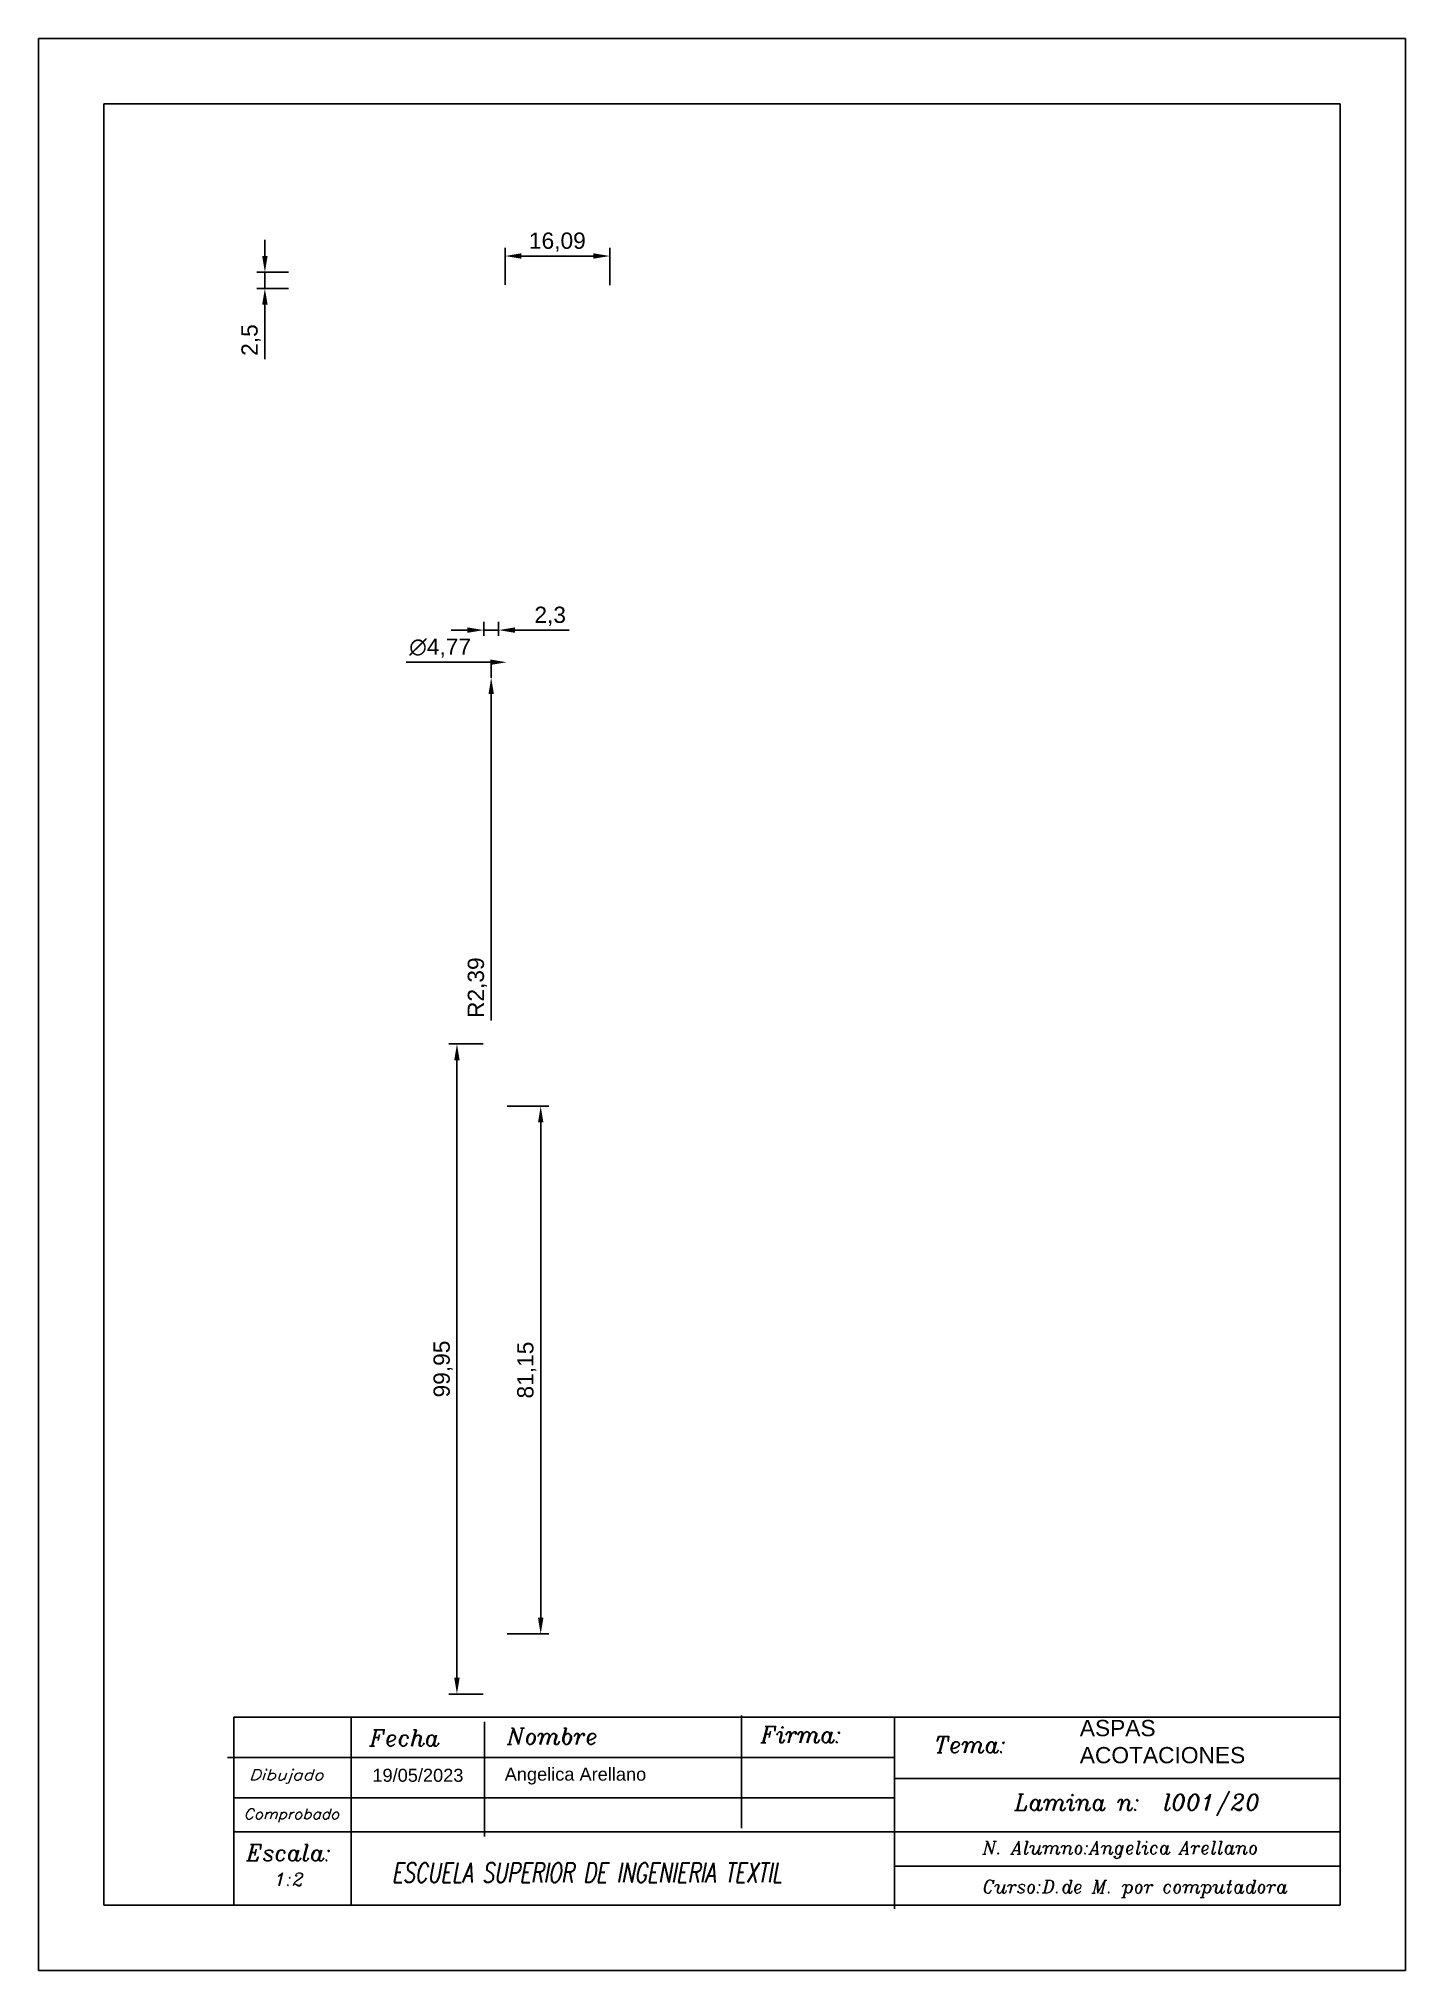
# Model space of a CAD drawing. Header units: millimetres. Extents: x 231 to 441, y 200 to 497.
import ezdxf
from ezdxf.enums import TextEntityAlignment as Align

# ---------------------------------------------------------------- set-up
doc = ezdxf.new("R2010")
doc.units = ezdxf.units.MM
doc.styles.add('ITALIC', font='italic', dxfattribs={"height": 2})
doc.styles.add('ITALICC', font='italicc', dxfattribs={"height": 3})
doc.styles.get("Standard").update_dxf_attribs({"font": 'arial.ttf'})
doc.dimstyles.new('ISO-25', dxfattribs={"dimtxt": 2.5, "dimasz": 2.5, "dimexe": 1.25, "dimexo": 0.625, "dimtad": 1, "dimtxsty": 'Standard', "dimcen": 2.5, "dimadec": 0, "dimazin": 0, "dimtfac": 1, "dimtmove": 0, "dimatfit": 3, "dimfxl": 1, "dimarcsym": 0})

# ---------------------------------------------------------------- blocks, each defined once
blk = doc.blocks.new('*D3')
at = {"color": 0, "lineweight": -2, "transparency": 16777216}
for p, q in [((299.44, 404.79), (299.44, 406.93)), ((301.73, 404.79), (301.73, 406.93)), ((296.94, 405.68), (294.44, 405.68)), ((299.44, 405.68), (301.73, 405.68)), ((304.23, 405.68), (312.58, 405.68))]:
    blk.add_line(p, q, dxfattribs=at)
at = {"color": 0, "transparency": 16777216}
for points in [[(296.94, 406.09), (296.94, 405.26), (299.44, 405.68)], [(304.23, 406.09), (304.23, 405.26), (301.73, 405.68)]]:
    blk.add_solid(points, dxfattribs=at)
at = {"layer": 'Defpoints', "color": 0, "transparency": 16777216}
for p in [(299.44, 404.16), (301.73, 405.68), (301.73, 404.16)]:
    blk.add_point(p, dxfattribs=at)
at = {"color": 0, "transparency": 16777216, "insert": (309.65, 407.8), "char_height": 2.5, "attachment_point": 5}
blk.add_mtext('2,3', dxfattribs=at)
blk = doc.blocks.new('*D4')
at = {"color": 0, "lineweight": -2, "transparency": 16777216}
blk.add_line((287.51, 400.74), (300.47, 400.74), dxfattribs=at)
at = {"color": 0, "transparency": 16777216}
blk.add_solid([(300.47, 401.15), (300.47, 400.32), (302.97, 400.74)], dxfattribs=at)
at = {"layer": 'Defpoints', "color": 0, "transparency": 16777216}
for p in [(298.2, 400.74), (302.97, 400.74)]:
    blk.add_point(p, dxfattribs=at)
at = {"color": 0, "transparency": 16777216, "insert": (292.74, 402.9), "char_height": 2.5, "attachment_point": 5}
blk.add_mtext('∅4,77', dxfattribs=at)
blk = doc.blocks.new('*D5')
at = {"color": 0, "lineweight": -2, "transparency": 16777216}
for p, q in [((302.71, 458.75), (302.71, 464.44)), ((318.8, 458.69), (318.8, 464.44)), ((305.21, 463.19), (316.3, 463.19))]:
    blk.add_line(p, q, dxfattribs=at)
at = {"color": 0, "transparency": 16777216}
for points in [[(305.21, 463.61), (305.21, 462.78), (302.71, 463.19)], [(316.3, 463.61), (316.3, 462.78), (318.8, 463.19)]]:
    blk.add_solid(points, dxfattribs=at)
at = {"layer": 'Defpoints', "color": 0, "transparency": 16777216}
for p in [(318.8, 463.19), (302.71, 458.12, -2.35), (318.8, 458.06, 0.66)]:
    blk.add_point(p, dxfattribs=at)
at = {"color": 0, "transparency": 16777216, "insert": (310.75, 465.32), "char_height": 2.5, "attachment_point": 5}
blk.add_mtext('16,09', dxfattribs=at)
blk = doc.blocks.new('*D6')
at = {"color": 0, "lineweight": -2, "transparency": 16777216}
for p, q in [((303.05, 332.48), (309.44, 332.48)), ((308.19, 329.98), (308.19, 253.83)), ((303.06, 251.33), (309.44, 251.33))]:
    blk.add_line(p, q, dxfattribs=at)
at = {"color": 0, "transparency": 16777216}
for points in [[(307.77, 329.98), (308.61, 329.98), (308.19, 332.48)], [(307.77, 253.83), (308.61, 253.83), (308.19, 251.33)]]:
    blk.add_solid(points, dxfattribs=at)
at = {"layer": 'Defpoints', "color": 0, "transparency": 16777216}
for p in [(302.43, 332.48, 1.28), (302.44, 251.33, 1.63), (308.19, 251.33)]:
    blk.add_point(p, dxfattribs=at)
at = {"color": 0, "transparency": 16777216, "insert": (306.06, 291.91), "char_height": 2.5, "attachment_point": 5, "rotation": 90}
blk.add_mtext('81,15', dxfattribs=at)
blk = doc.blocks.new('*D7')
at = {"color": 0, "lineweight": -2, "transparency": 16777216}
for p, q in [((299.35, 342.05), (294.07, 342.05)), ((295.32, 339.55), (295.32, 244.6)), ((299.36, 242.1), (294.07, 242.1))]:
    blk.add_line(p, q, dxfattribs=at)
at = {"color": 0, "transparency": 16777216}
for points in [[(294.91, 339.55), (295.74, 339.55), (295.32, 342.05)], [(294.91, 244.6), (295.74, 244.6), (295.32, 242.1)]]:
    blk.add_solid(points, dxfattribs=at)
at = {"layer": 'Defpoints', "color": 0, "transparency": 16777216}
for p in [(299.98, 342.05, 31.16), (295.32, 242.1), (299.99, 242.1, 27.72)]:
    blk.add_point(p, dxfattribs=at)
at = {"color": 0, "transparency": 16777216, "insert": (293.2, 292.07), "char_height": 2.5, "attachment_point": 5, "rotation": 90}
blk.add_mtext('99,95', dxfattribs=at)
blk = doc.blocks.new('*D8')
at = {"color": 0, "lineweight": -2, "transparency": 16777216}
for p, q in [((265.81, 463.2), (265.81, 465.7)), ((269.45, 460.7), (264.56, 460.7)), ((265.81, 460.7), (265.81, 458.2)), ((269.44, 458.2), (264.56, 458.2)), ((265.81, 455.7), (265.81, 447.33))]:
    blk.add_line(p, q, dxfattribs=at)
at = {"color": 0, "transparency": 16777216}
for points in [[(265.39, 463.2), (266.23, 463.2), (265.81, 460.7)], [(265.39, 455.7), (266.23, 455.7), (265.81, 458.2)]]:
    blk.add_solid(points, dxfattribs=at)
at = {"layer": 'Defpoints', "color": 0, "transparency": 16777216}
for p in [(270.07, 460.7, 39.99), (265.81, 458.2), (270.06, 458.2, 39.99)]:
    blk.add_point(p, dxfattribs=at)
at = {"color": 0, "transparency": 16777216, "insert": (263.68, 450.27), "char_height": 2.5, "attachment_point": 5, "rotation": 90}
blk.add_mtext('2,5', dxfattribs=at)
blk = doc.blocks.new('*D18')
at = {"color": 0, "lineweight": -2, "transparency": 16777216}
for p, q in [((300.58, 400.74), (300.58, 398.35)), ((300.58, 345.63), (300.58, 395.85))]:
    blk.add_line(p, q, dxfattribs=at)
at = {"color": 0, "transparency": 16777216}
blk.add_solid([(300.17, 395.85), (301, 395.85), (300.58, 398.35)], dxfattribs=at)
at = {"layer": 'Defpoints', "color": 0, "transparency": 16777216}
for p in [(300.58, 400.74), (300.58, 398.35)]:
    blk.add_point(p, dxfattribs=at)
at = {"color": 0, "transparency": 16777216, "insert": (298.46, 350.7), "char_height": 2.5, "attachment_point": 5, "rotation": 90}
blk.add_mtext('R2,39', dxfattribs=at)

msp = doc.modelspace()

# ---------------------------------------------------------------- linework, layer by layer
for p, q in [((231.049, 496.614), (441.049, 496.614)), ((231.049, 199.614), (231.049, 496.614)), ((441.049, 199.614), (441.049, 496.614)), ((241.049, 486.614), (431.049, 486.614)), ((241.049, 209.614), (241.049, 486.614)), ((431.049, 209.614), (431.049, 486.614)), ((241.049, 209.614), (431.049, 209.614)), ((231.049, 199.614), (441.049, 199.614))]:
    msp.add_line(p, q)
at = {"color": 1}
for points in [[(261.049, 209.614), (261.049, 238.537), (431.049, 238.537)], [(279.049, 209.614), (279.049, 238.537)], [(299.549, 220.181), (299.549, 237.826)], [(339.049, 221.474), (339.049, 238.795)], [(362.568, 209.094), (362.568, 238.537)], [(362.568, 229.101), (431.049, 229.101)], [(261.049, 220.937), (431.049, 220.937)]]:
    msp.add_lwpolyline(points, dxfattribs=at)
for points in [[(260.049, 232.34), (362.568, 232.34)], [(261.049, 226.144), (362.568, 226.144)], [(362.568, 215.614), (431.049, 215.614)]]:
    msp.add_lwpolyline(points)

# ---------------------------------------------------------------- texts
at = {"style": 'ITALIC'}
for s, height, p in [('Fecha', 2.5, (281.911, 234.107)), ('Nombre', 2.5, (303.042, 234.355)), ('Firma:', 2.5, (342.025, 234.609)), ('Tema:', 2.5, (368.674, 233.059)), ('Lamina n:  l001/20', 2.5, (381.007, 224.203)), ('Escala:', 2.5, (262.971, 216.446)), ('N. Alumno:Angelica Arellano', 2, (376.088, 217.483)), ('1:2', 2, (267.315, 212.625)), ('Curso:D.de M. por computadora ', 2, (376.088, 211.499))]:
    msp.add_text(s, height=height, dxfattribs=at).set_placement(p)
for s, height, p, p2 in [('Dibujado', 1.6147, (263.383, 228.869), (274.839, 228.869)), ('Comprobado', 1.5432, (262.535, 222.885), (277.232, 222.885))]:
    msp.add_text(s, height=height, dxfattribs=at).set_placement(p, p2, align=Align.ALIGNED)
at = {"style": 'ITALICC', "width": 0.538171}
msp.add_text('ESCUELA SUPERIOR DE INGENIERIA TEXTIL', height=3, dxfattribs=at).set_placement((285.288, 213.127), (345.256, 213.127), align=Align.FIT)
at = {"attachment_point": 1}
for s, insert, char_height, width in [('ASPAS ACOTACIONES ', (391.029, 238.121), 2.5, 24.13353), ('19/05/2023', (282.333, 230.608), 2, 22.72326), ('Angelica Arellano', (302.661, 230.782), 2, 22.72326)]:
    msp.add_mtext(s, dxfattribs=dict(at, insert=insert, char_height=char_height, width=width))

# ---------------------------------------------------------------- dimensions: what is measured, and where the dimension line sits
for base, p1, p2, picture, middle in [((318.799, 463.194, 3.56), (302.708, 458.121, 1.205), (318.799, 458.063, 4.219), '*D5', (310.753, 465.321, 3.56)), ((301.731, 405.677), (299.435, 404.163), (301.731, 404.163), '*D3', (309.653, 407.805))]:
    dim = msp.add_linear_dim(base=base, p1=p1, p2=p2, dimstyle='ISO-25')
    dim.commit()
    dim.dimension.update_dxf_attribs({"geometry": picture, "text_midpoint": middle})
for base, p1, p2, picture, middle in [((265.811, 458.196, 3.56), (270.071, 460.698, 43.553), (270.062, 458.196, 43.551), '*D8', (263.683, 450.265, 3.56)), ((295.323, 242.0951, -146.7757), (299.9798, 342.0498, -115.6171), (299.9864, 242.0951, -119.0563), '*D7', (293.1957, 292.0725, -146.7757)), ((308.192, 251.332, -146.776), (302.427, 332.48, -145.491), (302.438, 251.332, -145.151), '*D6', (306.064, 291.906, -146.776))]:
    dim = msp.add_linear_dim(base=base, p1=p1, p2=p2, angle=90, dimstyle='ISO-25')
    dim.commit()
    dim.dimension.update_dxf_attribs({"geometry": picture, "text_midpoint": middle})
dim = msp.add_diameter_dim_2p(p1=(298.197, 400.736), p2=(302.969, 400.736), dimstyle='ISO-25')
dim.commit()
dim.dimension.update_dxf_attribs({"geometry": '*D4', "text_midpoint": (292.737, 400.736), "dimtype": 163})
dim = msp.add_radius_dim(center=(300.583, 400.736), mpoint=(300.583, 398.35), dimstyle='ISO-25')
dim.commit()
dim.dimension.update_dxf_attribs({"geometry": '*D18', "text_midpoint": (300.583, 350.696), "dimtype": 164})

doc.saveas('drawing.dxf')
